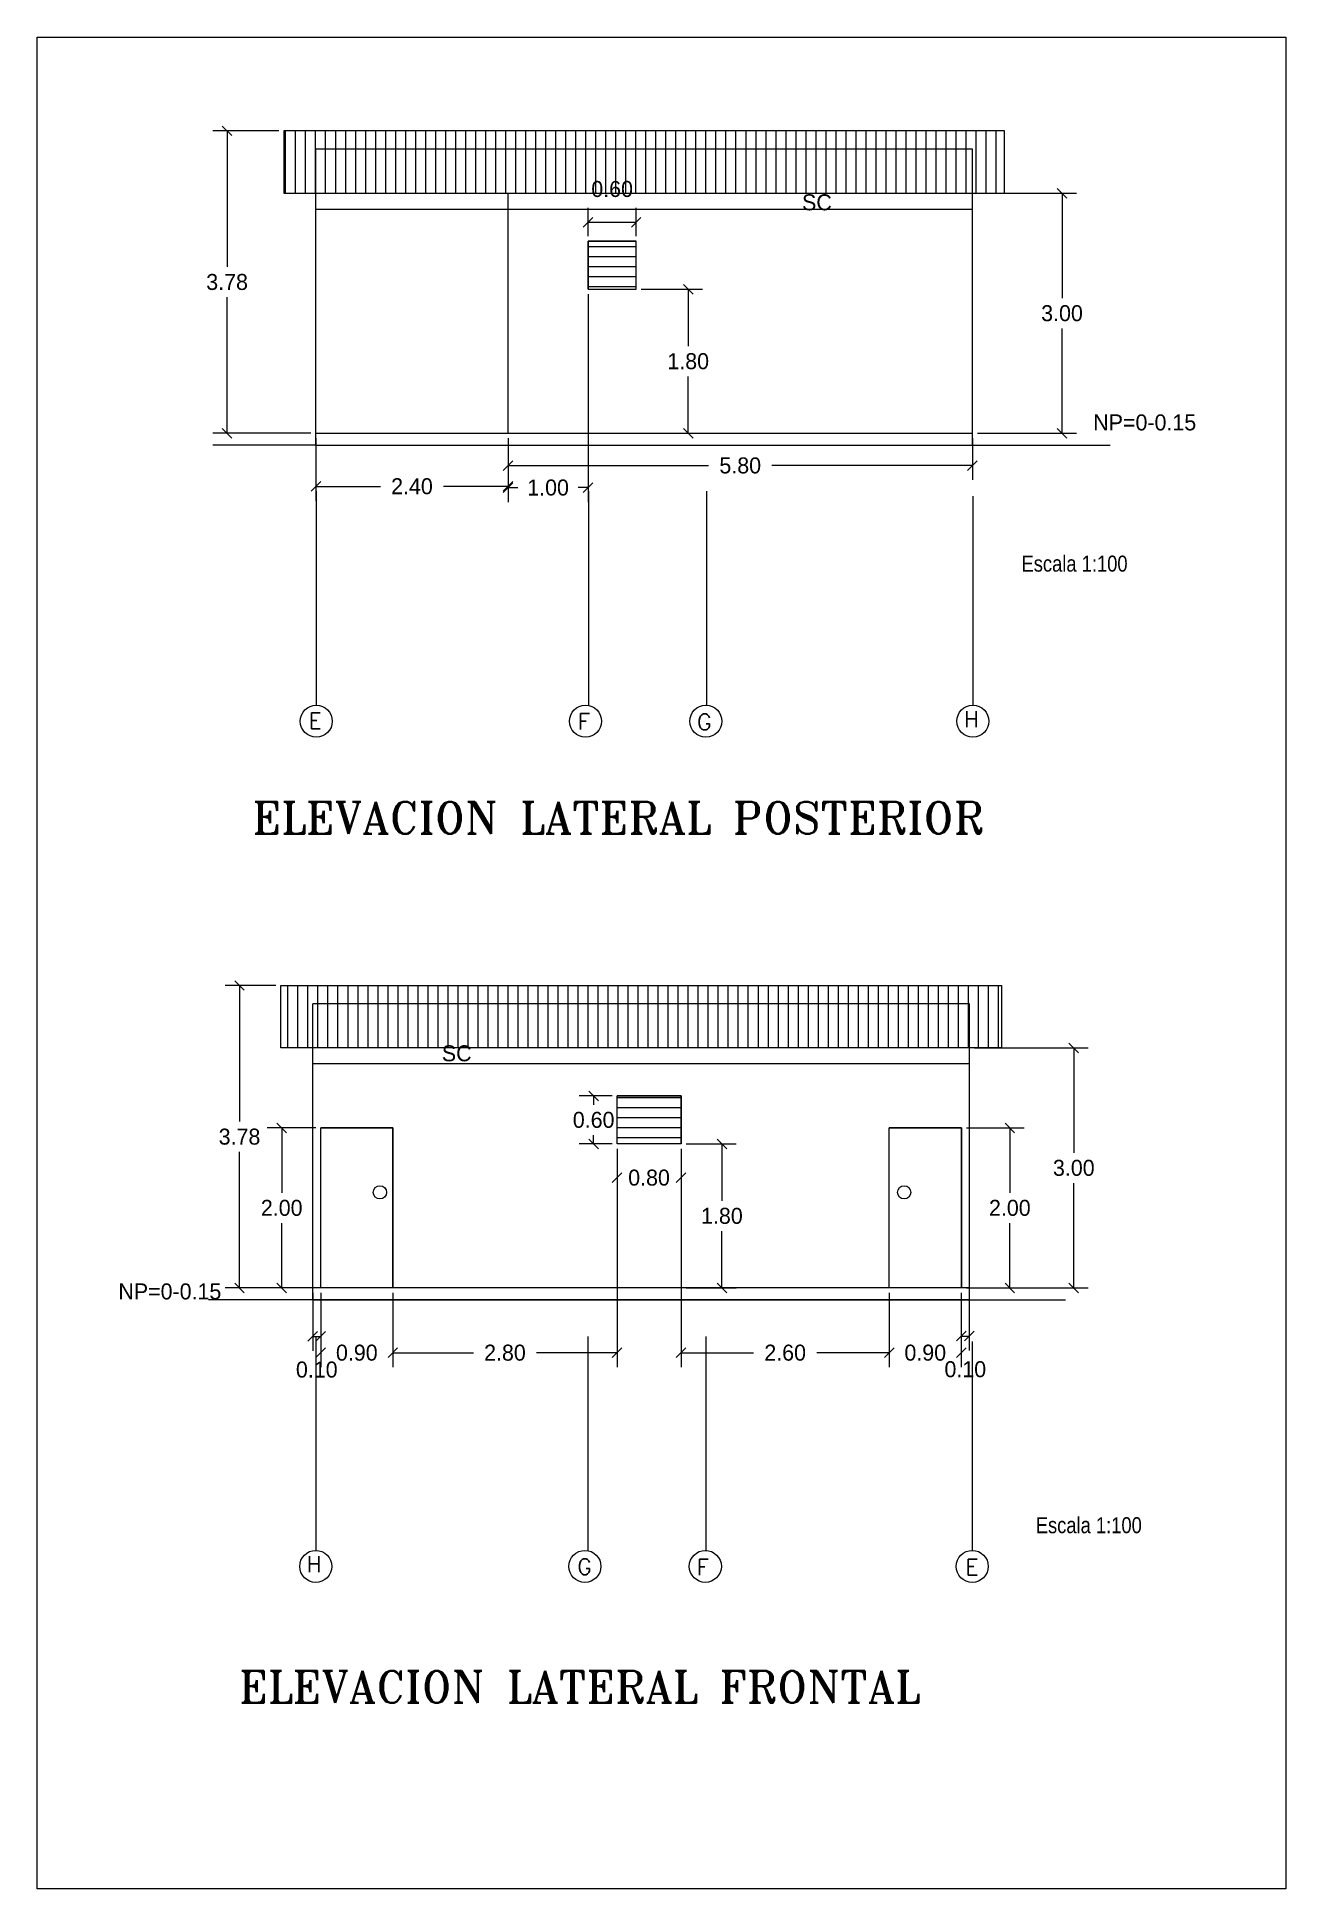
# Model space of a CAD drawing. Extents: x -52 to 126, y -84 to 6.
# Drawn here: x 80.72 to 96.31, y -66.79 to -43.65 of the extents above; entities that cross this region are included whole.
import ezdxf

# ---------------------------------------------------------------- set-up
doc = ezdxf.new("R2010")
doc.units = 0
doc.header["$MEASUREMENT"] = 0
doc.layers.get('0').update_dxf_attribs({"linetype": 'CONTINUOUS'})
doc.layers.get('DEFPOINTS').update_dxf_attribs({"linetype": 'CONTINUOUS'})
for name, color, linetype in [('DIMENSIONES', 2, 'CONTINUOUS'), ('FIBROLIT', 8, 'CONTINUOUS'), ('FLECHAS', 8, 'CONTINUOUS'), ('MARCO', 1, 'CONTINUOUS'), ('PAREDES', 7, 'CONTINUOUS'), ('PUERTAS', 6, 'CONTINUOUS'), ('TECHO', 5, 'CONTINUOUS'), ('TERRENO', 3, 'CONTINUOUS'), ('TEXTOS', 3, 'CONTINUOUS'), ('VENTANAS', 8, 'CONTINUOUS')]:
    doc.layers.add(name, color=color, linetype=linetype)
doc.styles.add('CITYBLUEPRINT', font='CIBT____.PFB', dxfattribs={"height": 0.2})
doc.styles.add('ROMANS', font='romans', dxfattribs={"height": 0.2})
doc.styles.add('ROMANT', font='romant', dxfattribs={"width": 2, "height": 0.4})
doc.styles.add('STYLE1', font='ARIALN.TTF', dxfattribs={"height": 0.2})
doc.dimstyles.get("Standard").update_dxf_attribs({"dimtxt": 0.18, "dimasz": 0.18, "dimexe": 0.18, "dimexo": 0.0625, "dimgap": 0.09, "dimtad": 0, "dimtih": 1, "dimtoh": 1, "dimzin": 0, "dimtxsty": 'CITYBLUEPRINT', "dimcen": 0.09, "dimazin": 3, "dimtfac": 1, "dimtofl": 0, "dimtmove": 0, "dimatfit": 3, "dimtolj": 1, "dimtzin": 0})

# ---------------------------------------------------------------- blocks, each defined once
blk = doc.blocks.new('*X183')
at = {"color": 0}
for p, q in [((-17.971, -64.875), (-17.371, -64.875)), ((-17.971, -65), (-17.371, -65)), ((-17.971, -65.125), (-17.371, -65.125)), ((-17.971, -65.25), (-17.371, -65.25)), ((-17.971, -65.375), (-17.371, -65.375))]:
    blk.add_line(p, q, dxfattribs=at)
blk = doc.blocks.new('*D232')
at = {"color": 0, "linetype": 'BYBLOCK'}
for p, q in [((99.697, -124.854), (99.577, -124.734)), ((98.58, -124.794), (99.817, -124.794)), ((99.637, -124.794), (99.637, -126.104)), ((99.637, -127.794), (99.637, -126.484)), ((99.697, -127.854), (99.577, -127.734)), ((98.58, -127.794), (99.817, -127.794))]:
    blk.add_line(p, q, dxfattribs=at)
at = {"layer": 'DEFPOINTS', "color": 0, "linetype": 'BYBLOCK'}
for p in [(98.518, -124.794), (99.637, -124.794), (98.518, -127.794)]:
    blk.add_point(p, dxfattribs=at)
at = {"color": 0, "linetype": 'BYBLOCK', "insert": (99.637, -126.294), "char_height": 0.2, "attachment_point": 5, "style": 'CITYBLUEPRINT'}
blk.add_mtext('\\A1;3.00', dxfattribs=at)
blk = doc.blocks.new('*D231')
at = {"color": 0, "linetype": 'BYBLOCK'}
for p, q in [((93.718, -125.331), (93.718, -124.977)), ((94.318, -125.331), (94.318, -124.977)), ((93.658, -125.217), (93.778, -125.097)), ((93.718, -125.157), (94.318, -125.157)), ((94.258, -125.217), (94.378, -125.097))]:
    blk.add_line(p, q, dxfattribs=at)
at = {"layer": 'DEFPOINTS', "color": 0, "linetype": 'BYBLOCK'}
for p in [(94.318, -125.157), (93.718, -125.394), (94.318, -125.394)]:
    blk.add_point(p, dxfattribs=at)
at = {"color": 0, "linetype": 'BYBLOCK', "insert": (94.018, -124.742), "char_height": 0.2, "attachment_point": 5, "style": 'CITYBLUEPRINT'}
blk.add_mtext('\\A1;0.60', dxfattribs=at)
blk = doc.blocks.new('*D230')
at = {"color": 0, "linetype": 'BYBLOCK'}
for p, q in [((94.38, -125.994), (95.148, -125.994)), ((95.028, -126.054), (94.908, -125.934)), ((94.968, -125.994), (94.968, -126.704)), ((94.968, -127.794), (94.968, -127.084)), ((95.028, -127.854), (94.908, -127.734)), ((94.38, -127.794), (95.148, -127.794))]:
    blk.add_line(p, q, dxfattribs=at)
at = {"layer": 'DEFPOINTS', "color": 0, "linetype": 'BYBLOCK'}
for p in [(94.318, -125.994), (94.318, -127.794), (94.968, -127.794)]:
    blk.add_point(p, dxfattribs=at)
at = {"color": 0, "linetype": 'BYBLOCK', "insert": (94.968, -126.894), "char_height": 0.2, "attachment_point": 5, "style": 'CITYBLUEPRINT'}
blk.add_mtext('\\A1;1.80', dxfattribs=at)
blk = doc.blocks.new('*X182')
at = {"color": 0}
for p, q in [((-21.75, -64.21), (-21.75, -63.43)), ((-21.625, -64.21), (-21.625, -63.43)), ((-21.5, -64.21), (-21.5, -63.43)), ((-21.375, -64.21), (-21.375, -63.43)), ((-21.25, -64.21), (-21.25, -63.43)), ((-21.125, -64.21), (-21.125, -63.43)), ((-21, -64.21), (-21, -63.43)), ((-20.875, -64.21), (-20.875, -63.43)), ((-20.75, -64.21), (-20.75, -63.43)), ((-20.625, -64.21), (-20.625, -63.43)), ((-20.5, -64.21), (-20.5, -63.43)), ((-20.375, -64.21), (-20.375, -63.43)), ((-20.25, -64.21), (-20.25, -63.43)), ((-20.125, -64.21), (-20.125, -63.43)), ((-20, -64.21), (-20, -63.43)), ((-19.875, -64.21), (-19.875, -63.43)), ((-19.75, -64.21), (-19.75, -63.43)), ((-19.625, -64.21), (-19.625, -63.43)), ((-19.5, -64.21), (-19.5, -63.43)), ((-19.375, -64.21), (-19.375, -63.43)), ((-19.25, -64.21), (-19.25, -63.43)), ((-19.125, -64.21), (-19.125, -63.43)), ((-19, -64.21), (-19, -63.43)), ((-18.875, -64.21), (-18.875, -63.43)), ((-18.75, -64.21), (-18.75, -63.43)), ((-18.625, -64.21), (-18.625, -63.43)), ((-18.5, -64.21), (-18.5, -63.43)), ((-18.375, -64.21), (-18.375, -63.43)), ((-18.25, -64.21), (-18.25, -63.43)), ((-18.125, -64.21), (-18.125, -63.43)), ((-18, -64.21), (-18, -63.43)), ((-17.875, -64.21), (-17.875, -63.43)), ((-17.75, -64.21), (-17.75, -63.43)), ((-17.625, -64.21), (-17.625, -63.43)), ((-17.5, -64.21), (-17.5, -63.43)), ((-17.375, -64.21), (-17.375, -63.43)), ((-17.25, -64.21), (-17.25, -63.43)), ((-17.125, -64.21), (-17.125, -63.43)), ((-17, -64.21), (-17, -63.43)), ((-16.875, -64.21), (-16.875, -63.43)), ((-16.75, -64.21), (-16.75, -63.43)), ((-16.625, -64.21), (-16.625, -63.43)), ((-16.5, -64.21), (-16.5, -63.43)), ((-16.375, -64.21), (-16.375, -63.43)), ((-16.25, -64.21), (-16.25, -63.43)), ((-16.125, -64.21), (-16.125, -63.43)), ((-16, -64.21), (-16, -63.43)), ((-15.875, -64.21), (-15.875, -63.43)), ((-15.75, -64.21), (-15.75, -63.43)), ((-15.625, -64.21), (-15.625, -63.43)), ((-15.5, -64.21), (-15.5, -63.43)), ((-15.375, -64.21), (-15.375, -63.43)), ((-15.25, -64.21), (-15.25, -63.43)), ((-15.125, -64.21), (-15.125, -63.43)), ((-15, -64.21), (-15, -63.43)), ((-14.875, -64.21), (-14.875, -63.43)), ((-14.75, -64.21), (-14.75, -63.43)), ((-14.625, -64.21), (-14.625, -63.43)), ((-14.5, -64.21), (-14.5, -63.43)), ((-14.375, -64.21), (-14.375, -63.43)), ((-14.25, -64.21), (-14.25, -63.43)), ((-14.125, -64.21), (-14.125, -63.43)), ((-14, -64.21), (-14, -63.43)), ((-13.875, -64.21), (-13.875, -63.43)), ((-13.75, -64.21), (-13.75, -63.43)), ((-13.625, -64.21), (-13.625, -63.43)), ((-13.5, -64.21), (-13.5, -63.43)), ((-13.375, -64.21), (-13.375, -63.43)), ((-13.25, -64.21), (-13.25, -63.43)), ((-13.125, -64.21), (-13.125, -63.43)), ((-13, -64.21), (-13, -63.43)), ((-12.875, -64.21), (-12.875, -63.43))]:
    blk.add_line(p, q, dxfattribs=at)
blk = doc.blocks.new('*D228')
at = {"color": 0, "linetype": 'BYBLOCK'}
for p, q in [((93.718, -126.056), (93.718, -128.653)), ((92.718, -127.856), (92.718, -128.653)), ((92.658, -128.533), (92.778, -128.413)), ((93.658, -128.533), (93.778, -128.413)), ((92.718, -128.473), (92.842, -128.473)), ((93.718, -128.473), (93.594, -128.473))]:
    blk.add_line(p, q, dxfattribs=at)
at = {"layer": 'DEFPOINTS', "color": 0, "linetype": 'BYBLOCK'}
for p in [(93.718, -125.994), (92.718, -127.794), (92.718, -128.473)]:
    blk.add_point(p, dxfattribs=at)
at = {"color": 0, "linetype": 'BYBLOCK', "insert": (93.218, -128.473), "char_height": 0.2, "attachment_point": 5, "style": 'CITYBLUEPRINT'}
blk.add_mtext('\\A1;1.00', dxfattribs=at)
blk = doc.blocks.new('*D226')
at = {"color": 0, "linetype": 'BYBLOCK'}
for p, q in [((92.718, -127.856), (92.718, -128.377)), ((98.518, -127.856), (98.518, -128.377)), ((92.658, -128.257), (92.778, -128.137)), ((92.718, -128.197), (95.223, -128.197)), ((98.518, -128.197), (96.013, -128.197)), ((98.458, -128.257), (98.578, -128.137))]:
    blk.add_line(p, q, dxfattribs=at)
at = {"layer": 'DEFPOINTS', "color": 0, "linetype": 'BYBLOCK'}
for p in [(92.718, -127.794), (98.518, -127.794), (98.518, -128.197)]:
    blk.add_point(p, dxfattribs=at)
at = {"color": 0, "linetype": 'BYBLOCK', "insert": (95.618, -128.197), "char_height": 0.2, "attachment_point": 5, "style": 'CITYBLUEPRINT'}
blk.add_mtext('\\A1;5.80', dxfattribs=at)
blk = doc.blocks.new('*D227')
at = {"color": 0, "linetype": 'BYBLOCK'}
for p, q in [((89.855, -124.014), (89.029, -124.014)), ((89.269, -124.074), (89.149, -123.954)), ((89.209, -124.014), (89.209, -125.714)), ((89.209, -127.794), (89.209, -126.094)), ((89.269, -127.854), (89.149, -127.734)), ((90.255, -127.794), (89.029, -127.794))]:
    blk.add_line(p, q, dxfattribs=at)
at = {"layer": 'DEFPOINTS', "color": 0, "linetype": 'BYBLOCK'}
for p in [(89.209, -124.014), (89.918, -124.014), (90.318, -127.794)]:
    blk.add_point(p, dxfattribs=at)
at = {"color": 0, "linetype": 'BYBLOCK', "insert": (89.209, -125.904), "char_height": 0.2, "attachment_point": 5, "style": 'CITYBLUEPRINT'}
blk.add_mtext('\\A1;3.78', dxfattribs=at)
blk = doc.blocks.new('*D229')
at = {"color": 0, "linetype": 'BYBLOCK'}
for p, q in [((90.318, -127.856), (90.318, -128.637)), ((92.718, -127.856), (92.718, -128.637)), ((90.258, -128.517), (90.378, -128.397)), ((90.318, -128.457), (91.123, -128.457)), ((92.718, -128.457), (91.913, -128.457)), ((92.658, -128.517), (92.778, -128.397))]:
    blk.add_line(p, q, dxfattribs=at)
at = {"layer": 'DEFPOINTS', "color": 0, "linetype": 'BYBLOCK'}
for p in [(90.318, -127.794), (92.718, -127.794), (92.718, -128.457)]:
    blk.add_point(p, dxfattribs=at)
at = {"color": 0, "linetype": 'BYBLOCK', "insert": (91.518, -128.457), "char_height": 0.2, "attachment_point": 5, "style": 'CITYBLUEPRINT'}
blk.add_mtext('\\A1;2.40', dxfattribs=at)
blk = doc.blocks.new('*X180')
at = {"color": 0}
for p, q in [((5.464, -64.5), (6.264, -64.5)), ((5.464, -64.625), (6.264, -64.625)), ((5.464, -64.75), (6.264, -64.75)), ((5.464, -64.875), (6.264, -64.875)), ((5.464, -65), (6.264, -65))]:
    blk.add_line(p, q, dxfattribs=at)
blk = doc.blocks.new('*X181')
at = {"color": 0}
for p, q in [((1.5, -63.876), (1.5, -63.096)), ((1.625, -63.876), (1.625, -63.096)), ((1.75, -63.876), (1.75, -63.096)), ((1.875, -63.876), (1.875, -63.096)), ((2, -63.876), (2, -63.096)), ((2.125, -63.876), (2.125, -63.096)), ((2.25, -63.876), (2.25, -63.096)), ((2.375, -63.876), (2.375, -63.096)), ((2.5, -63.876), (2.5, -63.096)), ((2.625, -63.876), (2.625, -63.096)), ((2.75, -63.876), (2.75, -63.096)), ((2.875, -63.876), (2.875, -63.096)), ((3, -63.876), (3, -63.096)), ((3.125, -63.876), (3.125, -63.096)), ((3.25, -63.876), (3.25, -63.096)), ((3.375, -63.876), (3.375, -63.096)), ((3.5, -63.876), (3.5, -63.096)), ((3.625, -63.876), (3.625, -63.096)), ((3.75, -63.876), (3.75, -63.096)), ((3.875, -63.876), (3.875, -63.096)), ((4, -63.876), (4, -63.096)), ((4.125, -63.876), (4.125, -63.096)), ((4.25, -63.876), (4.25, -63.096)), ((4.375, -63.876), (4.375, -63.096)), ((4.5, -63.876), (4.5, -63.096)), ((4.625, -63.876), (4.625, -63.096)), ((4.75, -63.876), (4.75, -63.096)), ((4.875, -63.876), (4.875, -63.096)), ((5, -63.876), (5, -63.096)), ((5.125, -63.876), (5.125, -63.096)), ((5.25, -63.876), (5.25, -63.096)), ((5.375, -63.876), (5.375, -63.096)), ((5.5, -63.876), (5.5, -63.096)), ((5.625, -63.876), (5.625, -63.096)), ((5.75, -63.876), (5.75, -63.096)), ((5.875, -63.876), (5.875, -63.096)), ((6, -63.876), (6, -63.096)), ((6.125, -63.876), (6.125, -63.096)), ((6.25, -63.876), (6.25, -63.096)), ((6.375, -63.876), (6.375, -63.096)), ((6.5, -63.876), (6.5, -63.096)), ((6.625, -63.876), (6.625, -63.096)), ((6.75, -63.876), (6.75, -63.096)), ((6.875, -63.876), (6.875, -63.096)), ((7, -63.876), (7, -63.096)), ((7.125, -63.876), (7.125, -63.096)), ((7.25, -63.876), (7.25, -63.096)), ((7.375, -63.876), (7.375, -63.096)), ((7.5, -63.876), (7.5, -63.096)), ((7.625, -63.876), (7.625, -63.096)), ((7.75, -63.876), (7.75, -63.096)), ((7.875, -63.876), (7.875, -63.096)), ((8, -63.876), (8, -63.096)), ((8.125, -63.876), (8.125, -63.096)), ((8.25, -63.876), (8.25, -63.096)), ((8.375, -63.876), (8.375, -63.096)), ((8.5, -63.876), (8.5, -63.096)), ((8.625, -63.876), (8.625, -63.096)), ((8.75, -63.876), (8.75, -63.096)), ((8.875, -63.876), (8.875, -63.096)), ((9, -63.876), (9, -63.096)), ((9.125, -63.876), (9.125, -63.096)), ((9.25, -63.876), (9.25, -63.096)), ((9.375, -63.876), (9.375, -63.096)), ((9.5, -63.876), (9.5, -63.096)), ((9.625, -63.876), (9.625, -63.096)), ((9.75, -63.876), (9.75, -63.096)), ((9.875, -63.876), (9.875, -63.096)), ((10, -63.876), (10, -63.096)), ((10.125, -63.876), (10.125, -63.096)), ((10.25, -63.876), (10.25, -63.096)), ((10.375, -63.876), (10.375, -63.096))]:
    blk.add_line(p, q, dxfattribs=at)
blk = doc.blocks.new('*D245')
at = {"color": 0, "linetype": 'BYBLOCK'}
for p, q in [((123.686, -54.403), (123.686, -55.331)), ((124.586, -54.403), (124.586, -55.331)), ((123.626, -55.211), (123.746, -55.091)), ((124.526, -55.211), (124.646, -55.091))]:
    blk.add_line(p, q, dxfattribs=at)
at = {"layer": 'DEFPOINTS', "color": 0, "linetype": 'BYBLOCK'}
for p in [(123.686, -54.341), (124.586, -54.341), (124.586, -55.151)]:
    blk.add_point(p, dxfattribs=at)
at = {"color": 0, "linetype": 'BYBLOCK', "insert": (124.136, -55.151), "char_height": 0.2, "attachment_point": 5, "style": 'CITYBLUEPRINT'}
blk.add_mtext('\\A1;0.90', dxfattribs=at)
blk = doc.blocks.new('*D244')
at = {"color": 0, "linetype": 'BYBLOCK'}
for p, q in [((124.586, -54.403), (124.586, -55.123)), ((124.686, -54.403), (124.686, -55.123)), ((124.526, -55.003), (124.646, -54.883)), ((124.586, -54.943), (124.686, -54.943)), ((124.626, -55.003), (124.746, -54.883))]:
    blk.add_line(p, q, dxfattribs=at)
at = {"layer": 'DEFPOINTS', "color": 0, "linetype": 'BYBLOCK'}
for p in [(124.586, -54.341), (124.686, -54.341), (124.686, -54.943)]:
    blk.add_point(p, dxfattribs=at)
at = {"color": 0, "linetype": 'BYBLOCK', "insert": (124.636, -55.358), "char_height": 0.2, "attachment_point": 5, "style": 'CITYBLUEPRINT'}
blk.add_mtext('\\A1;0.10', dxfattribs=at)
blk = doc.blocks.new('*D237')
at = {"color": 0, "linetype": 'BYBLOCK'}
for p, q in [((116.486, -54.403), (116.486, -55.127)), ((116.586, -54.403), (116.586, -55.127)), ((116.426, -55.007), (116.546, -54.887)), ((116.486, -54.947), (116.586, -54.947)), ((116.526, -55.007), (116.646, -54.887))]:
    blk.add_line(p, q, dxfattribs=at)
at = {"layer": 'DEFPOINTS', "color": 0, "linetype": 'BYBLOCK'}
for p in [(116.486, -54.341), (116.586, -54.341), (116.586, -54.947)]:
    blk.add_point(p, dxfattribs=at)
at = {"color": 0, "linetype": 'BYBLOCK', "insert": (116.536, -55.362), "char_height": 0.2, "attachment_point": 5, "style": 'CITYBLUEPRINT'}
blk.add_mtext('\\A1;0.10', dxfattribs=at)
blk = doc.blocks.new('*D236')
at = {"color": 0, "linetype": 'BYBLOCK'}
for p, q in [((116.586, -54.403), (116.586, -55.331)), ((117.486, -54.403), (117.486, -55.331)), ((116.526, -55.211), (116.646, -55.091)), ((117.426, -55.211), (117.546, -55.091))]:
    blk.add_line(p, q, dxfattribs=at)
at = {"layer": 'DEFPOINTS', "color": 0, "linetype": 'BYBLOCK'}
for p in [(116.586, -54.341), (117.486, -54.341), (117.486, -55.151)]:
    blk.add_point(p, dxfattribs=at)
at = {"color": 0, "linetype": 'BYBLOCK', "insert": (117.036, -55.151), "char_height": 0.2, "attachment_point": 5, "style": 'CITYBLUEPRINT'}
blk.add_mtext('\\A1;0.90', dxfattribs=at)
blk = doc.blocks.new('*D234')
at = {"color": 0, "linetype": 'BYBLOCK'}
for p, q in [((116.024, -50.561), (115.391, -50.561)), ((115.631, -50.621), (115.511, -50.501)), ((115.571, -50.561), (115.571, -52.261)), ((115.571, -54.341), (115.571, -52.641)), ((116.424, -54.341), (115.391, -54.341)), ((115.631, -54.401), (115.511, -54.281))]:
    blk.add_line(p, q, dxfattribs=at)
at = {"layer": 'DEFPOINTS', "color": 0, "linetype": 'BYBLOCK'}
for p in [(115.571, -50.561), (116.086, -50.561), (116.486, -54.341)]:
    blk.add_point(p, dxfattribs=at)
at = {"color": 0, "linetype": 'BYBLOCK', "insert": (115.571, -52.451), "char_height": 0.2, "attachment_point": 5, "style": 'CITYBLUEPRINT'}
blk.add_mtext('\\A1;3.78', dxfattribs=at)
blk = doc.blocks.new('*D235')
at = {"color": 0, "linetype": 'BYBLOCK'}
for p, q in [((116.158, -52.401), (116.038, -52.281)), ((116.524, -52.341), (115.918, -52.341)), ((116.098, -52.341), (116.098, -53.151)), ((116.098, -54.341), (116.098, -53.531)), ((116.524, -54.341), (115.918, -54.341)), ((116.158, -54.401), (116.038, -54.281))]:
    blk.add_line(p, q, dxfattribs=at)
at = {"layer": 'DEFPOINTS', "color": 0, "linetype": 'BYBLOCK'}
for p in [(116.098, -52.341), (116.586, -52.341), (116.586, -54.341)]:
    blk.add_point(p, dxfattribs=at)
at = {"color": 0, "linetype": 'BYBLOCK', "insert": (116.098, -53.341), "char_height": 0.2, "attachment_point": 5, "style": 'CITYBLUEPRINT'}
blk.add_mtext('\\A1;2.00', dxfattribs=at)
blk = doc.blocks.new('*D242')
at = {"color": 0, "linetype": 'BYBLOCK'}
for p, q in [((120.224, -51.941), (119.814, -51.941)), ((120.054, -52.001), (119.934, -51.881)), ((119.994, -51.941), (119.994, -52.051)), ((120.224, -52.541), (119.814, -52.541)), ((120.054, -52.601), (119.934, -52.481)), ((119.994, -52.541), (119.994, -52.431))]:
    blk.add_line(p, q, dxfattribs=at)
at = {"layer": 'DEFPOINTS', "color": 0, "linetype": 'BYBLOCK'}
for p in [(119.994, -51.941), (120.286, -51.941), (120.286, -52.541)]:
    blk.add_point(p, dxfattribs=at)
at = {"color": 0, "linetype": 'BYBLOCK', "insert": (119.994, -52.241), "char_height": 0.2, "attachment_point": 5, "style": 'CITYBLUEPRINT'}
blk.add_mtext('\\A1;0.60', dxfattribs=at)
blk = doc.blocks.new('*D241')
at = {"color": 0, "linetype": 'BYBLOCK'}
for p, q in [((120.286, -52.603), (120.286, -53.143)), ((121.086, -52.603), (121.086, -53.143)), ((120.226, -53.023), (120.346, -52.903)), ((121.026, -53.023), (121.146, -52.903))]:
    blk.add_line(p, q, dxfattribs=at)
at = {"layer": 'DEFPOINTS', "color": 0, "linetype": 'BYBLOCK'}
for p in [(120.286, -52.541), (121.086, -52.541), (121.086, -52.963)]:
    blk.add_point(p, dxfattribs=at)
at = {"color": 0, "linetype": 'BYBLOCK', "insert": (120.686, -52.963), "char_height": 0.2, "attachment_point": 5, "style": 'CITYBLUEPRINT'}
blk.add_mtext('\\A1;0.80', dxfattribs=at)
blk = doc.blocks.new('*D233')
at = {"color": 0, "linetype": 'BYBLOCK'}
for p, q in [((120.286, -52.603), (120.286, -55.331)), ((117.486, -54.403), (117.486, -55.331)), ((117.426, -55.211), (117.546, -55.091)), ((117.486, -55.151), (118.492, -55.151)), ((120.286, -55.151), (119.281, -55.151)), ((120.226, -55.211), (120.346, -55.091))]:
    blk.add_line(p, q, dxfattribs=at)
at = {"layer": 'DEFPOINTS', "color": 0, "linetype": 'BYBLOCK'}
for p in [(120.286, -52.541), (117.486, -54.341), (120.286, -55.151)]:
    blk.add_point(p, dxfattribs=at)
at = {"color": 0, "linetype": 'BYBLOCK', "insert": (118.886, -55.151), "char_height": 0.2, "attachment_point": 5, "style": 'CITYBLUEPRINT'}
blk.add_mtext('\\A1;2.80', dxfattribs=at)
blk = doc.blocks.new('*D240')
at = {"color": 0, "linetype": 'BYBLOCK'}
for p, q in [((121.149, -52.541), (121.776, -52.541)), ((121.656, -52.601), (121.536, -52.481)), ((121.596, -52.541), (121.596, -53.251)), ((121.596, -54.341), (121.596, -53.631)), ((121.149, -54.341), (121.776, -54.341)), ((121.656, -54.401), (121.536, -54.281))]:
    blk.add_line(p, q, dxfattribs=at)
at = {"layer": 'DEFPOINTS', "color": 0, "linetype": 'BYBLOCK'}
for p in [(121.086, -52.541), (121.086, -54.341), (121.596, -54.341)]:
    blk.add_point(p, dxfattribs=at)
at = {"color": 0, "linetype": 'BYBLOCK', "insert": (121.596, -53.441), "char_height": 0.2, "attachment_point": 5, "style": 'CITYBLUEPRINT'}
blk.add_mtext('\\A1;1.80', dxfattribs=at)
blk = doc.blocks.new('*D239')
at = {"color": 0, "linetype": 'BYBLOCK'}
for p, q in [((121.086, -52.603), (121.086, -55.331)), ((123.686, -54.403), (123.686, -55.331)), ((121.026, -55.211), (121.146, -55.091)), ((121.086, -55.151), (121.992, -55.151)), ((123.686, -55.151), (122.781, -55.151)), ((123.626, -55.211), (123.746, -55.091))]:
    blk.add_line(p, q, dxfattribs=at)
at = {"layer": 'DEFPOINTS', "color": 0, "linetype": 'BYBLOCK'}
for p in [(121.086, -52.541), (123.686, -54.341), (123.686, -55.151)]:
    blk.add_point(p, dxfattribs=at)
at = {"color": 0, "linetype": 'BYBLOCK', "insert": (122.386, -55.151), "char_height": 0.2, "attachment_point": 5, "style": 'CITYBLUEPRINT'}
blk.add_mtext('\\A1;2.60', dxfattribs=at)
blk = doc.blocks.new('*D238')
at = {"color": 0, "linetype": 'BYBLOCK'}
for p, q in [((124.749, -51.341), (126.171, -51.341)), ((126.051, -51.401), (125.931, -51.281)), ((125.991, -51.341), (125.991, -52.651)), ((125.991, -54.341), (125.991, -53.031)), ((124.749, -54.341), (126.171, -54.341)), ((126.051, -54.401), (125.931, -54.281))]:
    blk.add_line(p, q, dxfattribs=at)
at = {"layer": 'DEFPOINTS', "color": 0, "linetype": 'BYBLOCK'}
for p in [(124.686, -51.341), (125.991, -51.341), (124.686, -54.341)]:
    blk.add_point(p, dxfattribs=at)
at = {"color": 0, "linetype": 'BYBLOCK', "insert": (125.991, -52.841), "char_height": 0.2, "attachment_point": 5, "style": 'CITYBLUEPRINT'}
blk.add_mtext('\\A1;3.00', dxfattribs=at)
blk = doc.blocks.new('*D243')
at = {"color": 0, "linetype": 'BYBLOCK'}
for p, q in [((125.252, -52.401), (125.132, -52.281)), ((124.649, -52.341), (125.372, -52.341)), ((125.192, -52.341), (125.192, -53.151)), ((125.192, -54.341), (125.192, -53.531)), ((124.649, -54.341), (125.372, -54.341)), ((125.252, -54.401), (125.132, -54.281))]:
    blk.add_line(p, q, dxfattribs=at)
at = {"layer": 'DEFPOINTS', "color": 0, "linetype": 'BYBLOCK'}
for p in [(124.586, -52.341), (125.192, -52.341), (124.586, -54.341)]:
    blk.add_point(p, dxfattribs=at)
at = {"color": 0, "linetype": 'BYBLOCK', "insert": (125.192, -53.341), "char_height": 0.2, "attachment_point": 5, "style": 'CITYBLUEPRINT'}
blk.add_mtext('\\A1;2.00', dxfattribs=at)

msp = doc.modelspace()

# ---------------------------------------------------------------- linework, layer by layer
at = {"layer": 'FLECHAS'}
for p, q in [((84.203, -49.324), (84.203, -51.998)), ((87.603, -49.324), (87.603, -51.998)), ((89.075, -49.324), (89.075, -51.998)), ((92.403, -49.386), (92.403, -51.998)), ((84.196, -59.887), (84.196, -62.561)), ((87.596, -59.887), (87.596, -62.561)), ((89.068, -59.887), (89.068, -62.561)), ((92.396, -59.949), (92.396, -62.561))]:
    msp.add_line(p, q, dxfattribs=at)
at = {"layer": 'MARCO'}
msp.add_lwpolyline([(80.715, -43.646), (96.314, -43.646), (96.314, -66.793), (80.715, -66.793)], close=True, dxfattribs=at)
for centre in [(84.203, -52.198), (87.565, -52.198), (89.069, -52.198), (92.403, -52.198), (84.196, -62.761), (87.558, -62.761), (89.062, -62.761), (92.396, -62.761)]:
    msp.add_circle(centre, 0.2, dxfattribs=at)
at = {"layer": 'PAREDES'}
for p, q in [((84.198, -45.599), (84.198, -45.049)), ((92.398, -45.049), (84.198, -45.049)), ((92.398, -45.599), (92.398, -45.049)), ((84.198, -48.599), (84.198, -45.599)), ((84.198, -45.599), (92.398, -45.599)), ((84.198, -45.799), (92.398, -45.799)), ((86.598, -48.599), (86.598, -45.599)), ((92.398, -48.599), (92.398, -45.599)), ((87.598, -46.799), (87.598, -46.199)), ((87.598, -46.199), (88.198, -46.199)), ((88.198, -46.799), (88.198, -46.199)), ((87.598, -46.799), (88.198, -46.799)), ((84.198, -48.749), (84.198, -48.599)), ((84.198, -48.599), (92.398, -48.599)), ((92.398, -48.749), (92.398, -48.599)), ((84.198, -48.749), (92.398, -48.749)), ((84.16, -56.281), (84.16, -55.731)), ((92.36, -55.731), (84.16, -55.731)), ((92.36, -56.281), (92.36, -55.731)), ((84.16, -59.281), (84.16, -56.281)), ((92.36, -56.281), (84.16, -56.281)), ((92.36, -59.281), (92.36, -56.281)), ((92.36, -56.481), (84.16, -56.481)), ((88.76, -56.881), (87.96, -56.881)), ((87.96, -57.481), (87.96, -56.881)), ((88.76, -57.481), (88.76, -56.881)), ((84.26, -59.281), (84.26, -57.281)), ((85.16, -57.281), (84.26, -57.281)), ((85.16, -59.281), (85.16, -57.281)), ((91.36, -59.281), (91.36, -57.281)), ((92.26, -57.281), (91.36, -57.281)), ((92.26, -59.281), (92.26, -57.281)), ((88.76, -57.481), (87.96, -57.481)), ((84.16, -59.431), (84.16, -59.281)), ((92.36, -59.281), (84.16, -59.281)), ((92.36, -59.431), (84.16, -59.431)), ((92.36, -59.431), (92.36, -59.281))]:
    msp.add_line(p, q, dxfattribs=at)
at = {"layer": 'PUERTAS'}
for points in [[(85.16, -57.281), (85.16, -59.281), (84.26, -59.281), (84.26, -57.281)], [(92.26, -57.281), (92.26, -59.281), (91.36, -59.281), (91.36, -57.281)]]:
    msp.add_lwpolyline(points, close=True, dxfattribs=at)
for centre in [(84.998, -58.086), (91.545, -58.086)]:
    msp.add_circle(centre, 0.0831, dxfattribs=at)
at = {"layer": 'TECHO'}
for points in [[(92.398, -45.599), (92.798, -45.599), (92.798, -44.819), (83.798, -44.819), (83.798, -45.599), (84.198, -45.599)], [(84.16, -56.281), (83.76, -56.281), (83.76, -55.501), (92.76, -55.501), (92.76, -56.281), (92.36, -56.281)]]:
    msp.add_lwpolyline(points, close=True, dxfattribs=at)
at = {"layer": 'TERRENO'}
for p, q in [((84.198, -48.749), (82.91, -48.749)), ((84.198, -48.749), (94.119, -48.749)), ((84.16, -59.431), (82.856, -59.431)), ((84.16, -59.431), (93.561, -59.431))]:
    msp.add_line(p, q, dxfattribs=at)
at = {"layer": 'VENTANAS'}
for points in [[(87.598, -46.199), (87.598, -46.799), (88.198, -46.799), (88.198, -46.199)], [(88.76, -56.881), (88.76, -57.481), (87.96, -57.481), (87.96, -56.881)]]:
    msp.add_lwpolyline(points, close=True, dxfattribs=at)

# ---------------------------------------------------------------- block references
at = {"layer": 'FIBROLIT'}
msp.add_blockref('*X182', (105.57, 18.611), dxfattribs=at)
at = {"layer": 'FIBROLIT', "xscale": -1}
msp.add_blockref('*X181', (94.224, 7.595), dxfattribs=at)
at = {"layer": 'VENTANAS'}
msp.add_blockref('*X183', (105.57, 18.611), dxfattribs=at)
at = {"layer": 'VENTANAS', "xscale": -1}
msp.add_blockref('*X180', (94.224, 7.595), dxfattribs=at)

# ---------------------------------------------------------------- texts
at = {"layer": 'DIMENSIONES', "style": 'STYLE1'}
for p in [(93.011, -50.328), (93.189, -62.346)]:
    msp.add_text('Escala 1:100', height=0.2, dxfattribs=at).set_placement(p)
at = {"layer": 'MARCO', "style": 'ROMANS'}
for s, p in [('H', (92.292, -52.271)), ('E', (84.107, -52.292)), ('F', (87.47, -52.302)), ('G', (88.96, -52.307)), ('H', (84.082, -62.832)), ('G', (87.463, -62.865)), ('F', (88.953, -62.87)), ('E', (92.311, -62.869))]:
    msp.add_text(s, height=0.2, dxfattribs=at).set_placement(p)
at = {"layer": 'TEXTOS'}
for s, height, style, p in [('SC', 0.2, 'CITYBLUEPRINT', (90.27, -45.812)), ('NP=0-0.15', 0.2, 'CITYBLUEPRINT', (93.907, -48.563)), ('ELEVACION LATERAL POSTERIOR', 0.4, 'ROMANT', (83.404, -53.604)), ('SC', 0.2, 'CITYBLUEPRINT', (85.771, -56.448)), ('NP=0-0.15', 0.2, 'CITYBLUEPRINT', (81.731, -59.424)), ('ELEVACION LATERAL FRONTAL', 0.4, 'ROMANT', (83.238, -64.467))]:
    msp.add_text(s, height=height, dxfattribs=dict(at, style=style)).set_placement(p)

# ---------------------------------------------------------------- dimensions: what is measured, and where the dimension line sits
at = {"layer": 'DIMENSIONES'}
for base, p1, p2, picture, middle, set_off in [((83.089, -44.819), (84.198, -48.599), (83.798, -44.819), '*D227', (83.089, -46.709), (-6.12, 79.195)), ((93.517, -45.599), (92.398, -48.599), (92.398, -45.599), '*D232', (93.517, -47.099), (-6.12, 79.195)), ((88.848, -48.599), (88.198, -46.799), (88.198, -48.599), '*D230', (88.848, -47.699), (-6.12, 79.195)), ((83.244, -55.501), (84.16, -59.281), (83.76, -55.501), '*D234', (83.244, -57.391), (-32.327, -4.94)), ((93.664, -56.281), (92.36, -59.281), (92.36, -56.281), '*D238', (93.664, -57.781), (-32.327, -4.94)), ((87.668, -56.881), (87.96, -57.481), (87.96, -56.881), '*D242', (87.668, -57.181), (-32.327, -4.94)), ((83.771, -57.281), (84.26, -59.281), (84.26, -57.281), '*D235', (83.771, -58.281), (-32.327, -4.94)), ((92.865, -57.281), (92.26, -59.281), (92.26, -57.281), '*D243', (92.865, -58.281), (-32.327, -4.94)), ((89.269, -59.281), (88.76, -57.481), (88.76, -59.281), '*D240', (89.269, -58.381), (-32.327, -4.94))]:
    dim = msp.add_linear_dim(base=base, p1=p1, p2=p2, angle=90, dimstyle='STANDARD', override={"dimtxt": 0.1, "dimasz": 0, "dimtsz": 0.06}, dxfattribs=at)
    dim.commit()
    dim.dimension.update_dxf_attribs({"geometry": picture, "text_midpoint": middle, "insert": set_off})
for base, p1, p2, picture, middle, set_off in [((88.198, -45.962), (87.598, -46.199), (88.198, -46.199), '*D231', (87.898, -45.547), (-6.12, 79.195)), ((86.598, -49.278), (87.598, -46.799), (86.598, -48.599), '*D228', (87.098, -49.278), (-6.12, 79.195)), ((86.598, -49.262), (84.198, -48.599), (86.598, -48.599), '*D229', (85.398, -49.262), (-6.12, 79.195)), ((92.398, -49.002), (86.598, -48.599), (92.398, -48.599), '*D226', (89.498, -49.002), (-6.12, 79.195)), ((87.96, -60.091), (85.16, -59.281), (87.96, -57.481), '*D233', (86.56, -60.091), (-32.327, -4.94)), ((88.76, -57.903), (87.96, -57.481), (88.76, -57.481), '*D241', (88.36, -57.903), (-32.327, -4.94)), ((91.36, -60.091), (88.76, -57.481), (91.36, -59.281), '*D239', (90.06, -60.091), (-32.327, -4.94)), ((84.26, -59.887), (84.16, -59.281), (84.26, -59.281), '*D237', (84.21, -60.302), (-32.327, -4.94)), ((85.16, -60.091), (84.26, -59.281), (85.16, -59.281), '*D236', (84.71, -60.091), (-32.327, -4.94)), ((92.26, -60.091), (91.36, -59.281), (92.26, -59.281), '*D245', (91.81, -60.091), (-32.327, -4.94)), ((92.36, -59.883), (92.26, -59.281), (92.36, -59.281), '*D244', (92.31, -60.298), (-32.327, -4.94))]:
    dim = msp.add_linear_dim(base=base, p1=p1, p2=p2, dimstyle='STANDARD', override={"dimtxt": 0.1, "dimasz": 0, "dimtsz": 0.06}, dxfattribs=at)
    dim.commit()
    dim.dimension.update_dxf_attribs({"geometry": picture, "text_midpoint": middle, "insert": set_off})

doc.saveas('drawing.dxf')
